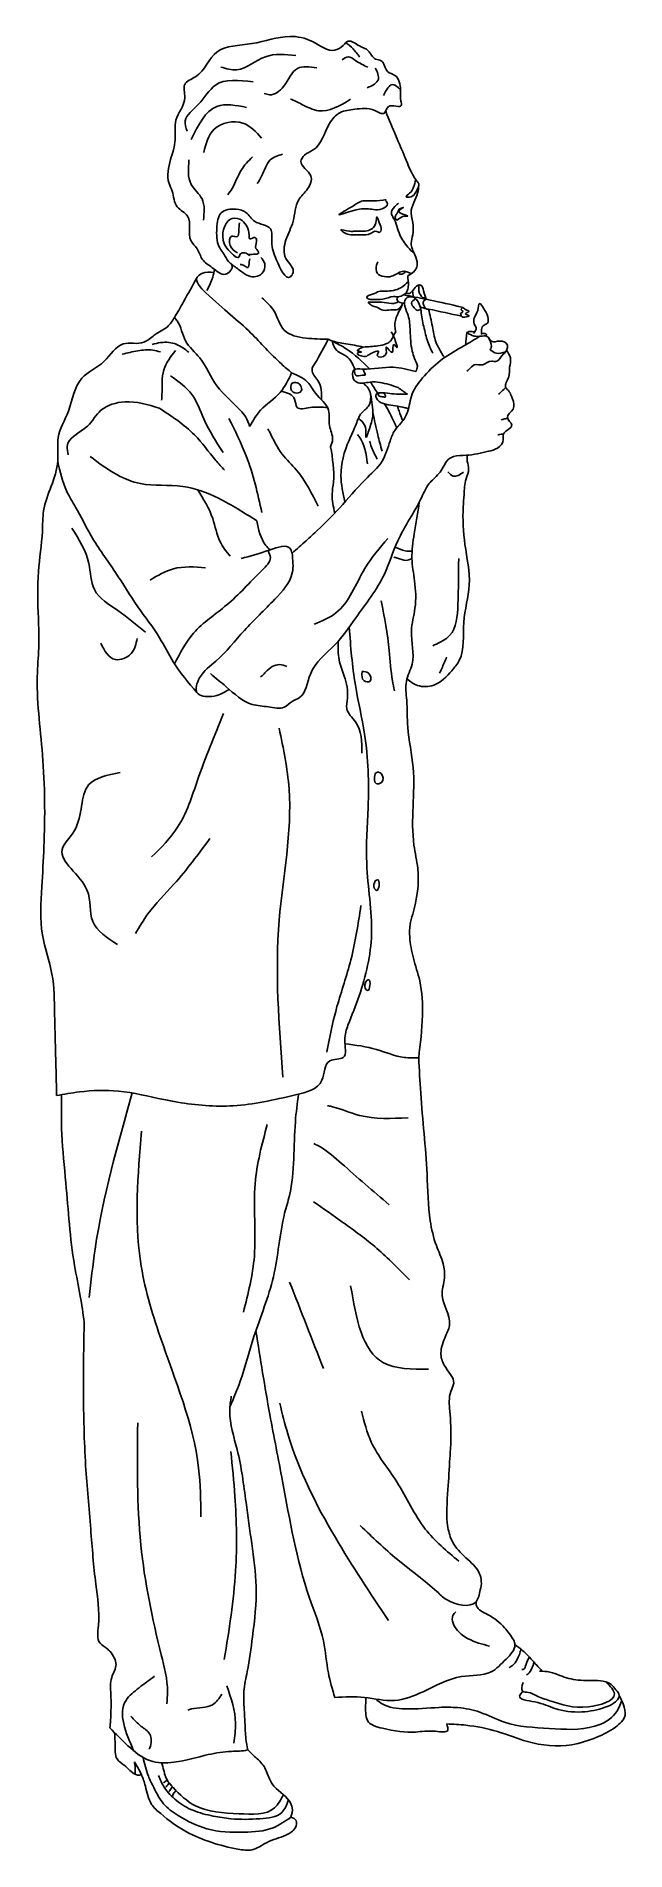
# Model space of a CAD drawing. Header units: metres. Extents: x -205 to 369, y 0 to 1765.
import ezdxf

# ---------------------------------------------------------------- set-up
doc = ezdxf.new("R2010")
doc.units = ezdxf.units.M
doc.layers.add('ceco.net 234', color=7, linetype='Continuous')

msp = doc.modelspace()

# ---------------------------------------------------------------- linework, layer by layer
at = {"layer": 'ceco.net 234', "start_tangent": (-0.224483, -0.974478), "end_tangent": (-0.224483, -0.974478)}
msp.add_spline([(-14.2, 1539.7), (-20.7, 1533.4), (-33.5, 1539.8), (-43.1, 1547.8), (-48.3, 1558.2), (-54.3, 1566.2), (-57.5, 1589.8), (-67.6, 1599), (-72.6, 1614.3), (-75.6, 1621.8), (-74.1, 1645), (-69.6, 1664.2), (-68.9, 1683.3), (-60.3, 1705.4), (-60.3, 1718.1), (-49.8, 1725.6), (-29.1, 1749.6), (5, 1757.8), (41.8, 1764.8), (64.1, 1759.7), (85.7, 1751.3), (93.7, 1755.9), (98.7, 1760.1), (109.7, 1755.5), (118.2, 1750.9), (125.3, 1742.8), (130.8, 1741.2), (137.1, 1730.6), (144.2, 1726.9), (149.6, 1712.8), (150, 1701.9), (150.4, 1697.7), (138, 1696.5), (133.8, 1690.1), (124.5, 1692.7), (105.1, 1693.9), (90.7, 1690.6), (80.6, 1680), (64.6, 1654.3), (56.1, 1649.2), (52.7, 1643.3), (62.4, 1629), (59.1, 1616.4), (50.6, 1605.8), (45.1, 1584.9), (38.2, 1566.8), (38.2, 1548.6), (45.1, 1534.8), (42.5, 1531), (29.1, 1547), (24.3, 1564.7), (23.2, 1577.5), (7.7, 1584.9), (-0.8, 1593.5), (-10.4, 1596.7), (-24.9, 1593), (-29.1, 1578.5), (-26.8, 1560.2), (-21.2, 1551.3), (-16.2, 1544.3), (-15, 1543.4), (-14.2, 1539.7)], degree=3, dxfattribs=at)
at = {"layer": 'ceco.net 234'}
for points in [[(47.7, 1746.1), (18.1, 1745), (-9.7, 1732.4), (-25.3, 1735)], [(109.8, 1744.7), (103.4, 1752.8), (96.5, 1758.7)], [(68.1, 1734.2), (49.3, 1733.7), (35.9, 1716.2), (22.3, 1708), (17, 1709.3)], [(117.7, 1734.9), (105.7, 1741.5), (98.7, 1745), (92.8, 1742.1)], [(117.3, 1714.7), (128.1, 1723.2), (125.1, 1733.9)], [(6.3, 1720.7), (-30.4, 1717.5), (-47.1, 1698.5), (-59.8, 1682.7), (-58, 1672.7)], [(132.9, 1707.3), (142.2, 1718), (149.6, 1712.8)], [(-0.1, 1695.8), (-29, 1696.7), (-53.9, 1664.6)], [(101, 1703.6), (69.9, 1692.5), (53.6, 1698.7), (42.5, 1703.9)], [(14.4, 1665.9), (-3.7, 1680.4), (-31.7, 1674.5), (-41.7, 1651.9)], [(-42.2, 1585.9), (-43.5, 1606.7), (-53.9, 1620.7), (-56.2, 1644.7)], [(5.5, 1647.6), (-5.4, 1634.6), (-14.2, 1616.9), (-18.4, 1610.7)], [(34.7, 1650.2), (22.9, 1644.6), (14.4, 1628.7), (10.2, 1621.6)], [(164.5, 1625.4), (162.3, 1618.1), (158.5, 1612.3), (155.1, 1608.8), (160, 1608.8), (164.5, 1613.3), (167, 1618.5), (167.5, 1621.8)], [(167.5, 1621.7), (166.7, 1614.5), (163.6, 1605.6), (160.1, 1595.6), (161.5, 1583.8), (161.5, 1571.7), (160, 1563.5), (163.5, 1552.4), (165.8, 1543), (164.5, 1538.5), (159, 1533.2), (156.6, 1531.7)], [(135.7, 1606.2), (123.2, 1604.7), (113.1, 1604.7), (102.2, 1599.1), (89.7, 1591.4), (109.6, 1596.7), (123.2, 1596.4), (131.6, 1597), (136.9, 1602), (135.1, 1605.3)], [(126.2, 1587.3), (124.1, 1579.8), (114.1, 1575.3), (105, 1575.3), (100.2, 1575.2), (91.7, 1576.4), (94.6, 1573.9), (101.3, 1571.8), (110.9, 1571.9), (120.5, 1572.9), (125.1, 1575.3), (129.6, 1574.3), (130.9, 1576.6), (128.8, 1583.6), (126.5, 1589), (125.9, 1587.6)], [(147.8, 1602.7), (144.2, 1599.4), (140.7, 1592.5), (142.6, 1588.4), (149, 1571.7), (156.8, 1559.8), (162.8, 1553.6)], [(148.1, 1596.7), (146, 1592.3), (144.4, 1589.3), (145.4, 1586.4), (152, 1589.6), (156.7, 1590), (150.4, 1592.6), (147.9, 1594.6), (152.4, 1598.5), (148.1, 1596.7)], [(2.8, 1551.3), (-2, 1554.3), (-6, 1553.1), (-8, 1549.8), (-12.8, 1552.1), (-22.8, 1566.1), (-22, 1578.6), (-14.3, 1587.6), (-4.5, 1585.6), (0.3, 1579.6), (2.3, 1571.6), (3, 1567.8), (8.3, 1569.1), (9.5, 1565.1), (9, 1558.6), (11.8, 1554.1), (6.3, 1552.8), (1.4, 1552.6)], [(-9.1, 1554.3), (-16.2, 1561.4), (-14.4, 1570.3), (-9.1, 1570), (-7.8, 1575.9), (-7, 1583.5)], [(-31.5, 1538.3), (-33, 1530.6), (-38.8, 1517.6)], [(13.7, 1549.7), (17.5, 1543.5), (14.8, 1534), (2.1, 1531.7), (-5.8, 1536.5), (-14.7, 1543)], [(3, 1548.3), (2.5, 1545.4), (1.1, 1539.9), (-2.3, 1541.7), (-6.3, 1542.9)], [(160.5, 1533.9), (151.4, 1536.2), (145.9, 1533.8), (141, 1531.4), (134, 1531.1), (126.9, 1534.4), (126.4, 1542.3), (127.6, 1545.4)], [(146.9, 1534.4), (151, 1533.5), (154.5, 1536.1)], [(-48.1, 1530.6), (-61.5, 1506.6), (-70.4, 1491.2), (-76.9, 1482.5), (-89.9, 1474.2), (-100.1, 1467.2), (-120.2, 1465.6), (-138.6, 1448.7), (-160.4, 1432.2), (-173.5, 1400.3), (-183.4, 1374.4), (-183.8, 1351.6), (-197.6, 1303.2), (-198.8, 1283), (-202.7, 1244.1), (-202.7, 1198.8), (-202.2, 1173.2), (-203.7, 1146.1), (-198.7, 1065.9), (-197.3, 976.1), (-199.4, 937.5), (-198.7, 890.5), (-189.5, 852.5), (-186.9, 813.8), (-185.6, 762.1), (-185, 734.3)], [(-32, 1535.1), (-43.6, 1534.1), (-48.1, 1530.6), (-39.7, 1515.4), (4.1, 1476.2), (33.7, 1446.1), (43.7, 1437.5)], [(157.3, 1526.2), (149.9, 1520.3), (134.8, 1517), (128.6, 1516.7), (122.5, 1513.9), (116.8, 1510.9), (118, 1509.6), (122.1, 1508.8), (132.5, 1509.2), (142.8, 1511.6), (148.6, 1511.6), (155.2, 1515)], [(156.6, 1531.7), (157.3, 1522.9), (156, 1517.4), (155.2, 1515.1), (158.3, 1514.7)], [(158.3, 1514.7), (161.7, 1517.6), (166.8, 1522.8), (169.1, 1522.9), (172, 1517.3), (174.6, 1509.1)], [(167.4, 1522.9), (168.2, 1514.8), (172.4, 1510.6), (173.9, 1511.1)], [(79.3, 1470.1), (57.7, 1471.3), (36.4, 1479.1), (26.6, 1497.4), (14.7, 1510.5)], [(118.2, 1506.1), (136, 1505.6), (145.2, 1505.5), (147.3, 1506.7)], [(151.1, 1503.7), (147.1, 1499.2), (140.3, 1498.8), (132.8, 1498.3), (127.1, 1501.1), (121.1, 1503.4), (118.2, 1506.1)], [(150.6, 1501.9), (144.3, 1480.5), (145.1, 1477.5)], [(147.3, 1506.7), (146.3, 1508.5), (146.3, 1510.1), (147.6, 1511.4)], [(153.5, 1505.1), (147.8, 1506.5), (147.3, 1506.7)], [(150.6, 1501.9), (151.6, 1505.5)], [(152.8, 1513.3), (174.6, 1509.1)], [(166.2, 1444.3), (161, 1458.7), (159, 1478.5), (157, 1493.4), (154, 1501.5), (154.7, 1509.6), (161.9, 1511.2), (167.1, 1506), (170.3, 1492), (173.6, 1476.7), (178.1, 1462.6), (181.1, 1456.5)], [(164.4, 1509.7), (160.3, 1505.2), (162.8, 1500.8), (165.4, 1498.3), (169.3, 1499)], [(162, 1511.6), (161.3, 1517.1)], [(174.7, 1499.7), (168.7, 1501.7)], [(174.6, 1509.1), (172, 1506.9), (172.4, 1502.9), (175.2, 1499.5), (177, 1499.5)], [(174.6, 1509.1), (204.8, 1502.4), (210.3, 1501.1)], [(208.9, 1492.6), (208.3, 1495.4), (210.5, 1497.1), (208.7, 1498.7), (210.3, 1501.1)], [(210.3, 1501.1), (214.2, 1498.5), (216.2, 1497.6), (212.8, 1494.8), (216.3, 1493), (212.1, 1491.7), (210.3, 1491.7), (208.9, 1492.6)], [(220.5, 1475.8), (223.2, 1481.3), (221.2, 1485.3), (221.5, 1491.3), (224.7, 1498.1), (226.6, 1504.9), (230.3, 1500.3), (234.5, 1491.9), (234.1, 1485.9), (229.9, 1483.2), (228.3, 1478.2), (228.6, 1474.8)], [(177, 1499.5), (208.9, 1492.6)], [(177, 1499.5), (180.6, 1482.6), (184, 1467.7), (191.7, 1453.3)], [(-92, 1465.2), (-75.7, 1467.1), (-62.1, 1461.8), (-56.4, 1457.6)], [(226.9, 1473), (211.3, 1463.7), (190.5, 1451), (172.9, 1434.6), (161, 1416.9), (156.3, 1399.2), (150.4, 1388.8), (144, 1381.3), (139.5, 1371.1), (131.7, 1351.6), (115.1, 1333.4), (90.3, 1305.9), (69, 1284.5), (57.7, 1274), (44.1, 1262.1)], [(79.3, 1470.1), (66.2, 1446.5), (63.5, 1440.5), (69.2, 1430), (72.8, 1411.2)], [(113.3, 1462.6), (96.4, 1465.8), (81.8, 1469), (79.3, 1470.1)], [(119.7, 1441.2), (96.7, 1460.9), (83, 1468.5)], [(105.3, 1440.8), (96.9, 1453.6), (87.7, 1459.1), (83, 1468.5)], [(140.6, 1477.4), (145.2, 1467), (146.2, 1462), (143.2, 1465), (141.4, 1457.4), (135.8, 1462.5), (135.1, 1455.1), (127, 1454.4), (128.3, 1457.9), (119.4, 1455.4), (113.8, 1453.4), (107.8, 1456.7), (111.6, 1457.9), (108, 1458.7), (113.3, 1462.6)], [(113.3, 1462.6), (127.6, 1463.8), (136.1, 1465.9), (140.2, 1468.7), (142.7, 1473.4), (145.1, 1477.5)], [(213, 1464.6), (214.1, 1476.6)], [(214.1, 1476.6), (216.2, 1477.8)], [(214.1, 1476.6), (221.2, 1473.3), (226.9, 1473)], [(226.9, 1473), (234.4, 1472.4), (238.1, 1468.2), (246.3, 1468.4), (253.3, 1465.1), (253.7, 1463), (252.7, 1459.2), (248.4, 1454.3), (242.3, 1448.4), (238.2, 1448.9), (229.6, 1445.4), (221.3, 1445.2), (216.1, 1440.6), (214.2, 1439)], [(216.2, 1477.8), (222.2, 1477.3)], [(228.5, 1475.8), (232.9, 1475), (233.5, 1474.3), (231.4, 1473.4)], [(-84, 1457.9), (-91.3, 1459.5), (-105.9, 1458.9), (-121.1, 1455.6)], [(-69.3, 1459.3), (-80.6, 1440.4), (-82.5, 1416.2), (-82.8, 1410.8)], [(-35.4, 1144.8), (-20.1, 1132.1), (5.3, 1114.9), (21.2, 1112.4), (36.4, 1112.1), (44.1, 1117.8), (51.1, 1121.3), (61.9, 1144.4), (85.7, 1172.7), (106.1, 1199), (133.9, 1241.6), (146.9, 1273.9), (170.2, 1316.4), (178.4, 1330.9), (183.1, 1335.4), (192.1, 1347.3), (194.2, 1351.2), (201.1, 1356), (213.4, 1357.3), (235.3, 1361.1), (243.9, 1364.2), (249.6, 1372.5), (249.8, 1377.9), (257.8, 1386.6), (253.6, 1394.1), (259.1, 1402.2), (258.7, 1412.1), (257.3, 1415.5), (254.6, 1420.2), (251.9, 1423.4), (254.9, 1433.5), (255.8, 1442.9), (256.6, 1452.1), (252.7, 1459.2)], [(236.8, 1459.9), (243, 1456.5), (251.8, 1457.9)], [(-23, 1359.8), (-41.7, 1392.6), (-53.4, 1416.4), (-74.1, 1434.5)], [(43.7, 1437.5), (32.6, 1418.4), (13.4, 1401), (2.8, 1385.2)], [(43.7, 1437.5), (59.2, 1428.4), (67, 1417.6), (79.6, 1401.1), (80.5, 1386.1), (83.6, 1372.6), (81.6, 1365.5)], [(164.5, 1438.8), (142.4, 1442.9), (112.3, 1441.2), (104.3, 1440.1), (104, 1431.3), (107, 1428.4), (120, 1428.4), (138.7, 1426), (147.3, 1423.2)], [(104.8, 1440.5), (106.1, 1435.1), (112.7, 1435.1), (115.5, 1435.6), (114.9, 1437.2), (113.3, 1441.1)], [(166.2, 1444.3), (165.5, 1441.3), (164.5, 1438.8)], [(33.6, 1419.7), (46.6, 1411.7), (49, 1403.9), (61.7, 1403.6), (78.6, 1403.7)], [(49.2, 1427.9), (44, 1427.2), (43.6, 1420.4), (46.7, 1418), (53.1, 1419.8), (52.3, 1425.2), (49.2, 1427.9)], [(95.6, 1311.9), (91.6, 1337.4), (99.5, 1371.7), (105.7, 1385.8), (111.9, 1398.5), (119.1, 1406.1), (120.5, 1417.1)], [(120.5, 1417.1), (122.7, 1396.9), (119.3, 1382.9), (115.9, 1375), (115.9, 1377.5), (114.8, 1386.3), (108.6, 1393.4)], [(120.5, 1417.1), (118.1, 1422.5), (113.4, 1427.4)], [(127.3, 1417.7), (120.4, 1428.4)], [(129.4, 1418), (128, 1415.9), (128.6, 1415.1), (131.8, 1414.2), (135.2, 1414.3), (134.7, 1415.7), (133.4, 1418)], [(156.3, 1416.7), (147.3, 1423.2)], [(252, 1423.3), (247.9, 1419.2), (245.1, 1416.6)], [(-85.2, 1403.2), (-118.7, 1409.2), (-141.8, 1401), (-155, 1385.7), (-174.7, 1365.9), (-173.6, 1357.7)], [(-85.2, 1403.2), (-50.8, 1377), (-30.1, 1352.3), (-21.5, 1342.7)], [(131.6, 1361.3), (127.5, 1377.3), (122.7, 1398.8)], [(146, 1383.8), (141.3, 1394.1), (134.1, 1407.2)], [(152, 1390.8), (148.2, 1400.4), (146.7, 1405)], [(14.8, 1301.5), (-0.5, 1356.6), (-17.5, 1393.2)], [(69.5, 1307.7), (48.4, 1342.7), (34.5, 1358.4), (22, 1380.3), (20.6, 1383)], [(117.4, 1348.8), (109.2, 1375.7), (107.8, 1377.4)], [(249.7, 1377.7), (245.3, 1377.4), (244.4, 1377.1)], [(253.8, 1393.3), (250.7, 1392.6), (247.6, 1391.7)], [(81.6, 1365.5), (84.3, 1331.1), (83.1, 1319.6), (85.7, 1301)], [(127, 1353.4), (121.4, 1365.2), (119.5, 1371)], [(-48.5, 1126.4), (-71.5, 1156.2), (-84.8, 1179.7), (-106, 1209.9), (-127.7, 1243.3), (-151.4, 1278.9), (-166.5, 1306.9), (-175.2, 1322.5), (-183.8, 1351.3)], [(9.7, 1293.5), (-27.6, 1315.5), (-62.2, 1327), (-103.4, 1329.7), (-126.4, 1338.5), (-152.2, 1356)], [(155.9, 1139.7), (166, 1133.4), (182.1, 1133.7), (199.5, 1147.6), (206.8, 1157.7), (211.1, 1194.7), (216.5, 1231.3), (212.3, 1270.5), (210.6, 1307.2), (211.4, 1318.9), (213.4, 1334.2), (215.9, 1344), (214.6, 1351.3), (214.3, 1357.3)], [(211, 1340.9), (200.8, 1337), (195.8, 1341.2)], [(-47.9, 1323.8), (-33.1, 1295.7), (-26, 1273.2), (-16.1, 1259)], [(167.3, 771), (171, 812.2), (168.3, 845.9), (162.1, 868), (158.6, 888.6), (158.9, 900.6), (161.5, 910.6), (166.4, 955.2), (162.7, 977.9), (161.9, 1053.4), (156.6, 1092.8), (155.6, 1119.1), (155.3, 1137.3), (160.9, 1154), (160.2, 1186.1), (163.7, 1208.5), (163.3, 1235), (160.7, 1256.9), (163, 1280.8), (167.9, 1311.7)], [(-98.6, 1185.1), (-125.5, 1206.1), (-148.2, 1226.6), (-153.6, 1252), (-170.3, 1286.4)], [(44.1, 1262.1), (42.2, 1266.5), (22.8, 1265.2), (-5.4, 1256.8)], [(137.2, 1276.4), (115, 1247.2), (86.7, 1203.8), (65.5, 1192.9)], [(-70.2, 1154.2), (-51.7, 1184.2), (-19.5, 1211.6), (15.1, 1245.6), (23, 1257.8), (20.7, 1264.5)], [(-17, 1129.4), (-34, 1122.6), (-48.4, 1126.4), (-45.8, 1140.7), (-29.9, 1157), (-2.2, 1186.9), (27.3, 1217.1), (44.3, 1242.8), (44.1, 1262.1)], [(160.8, 1256.6), (154.9, 1255), (146.6, 1257.2), (143.1, 1258)], [(144.3, 1268), (154.2, 1264.3), (160.9, 1263.9)], [(206.2, 1256.9), (205.4, 1211.9), (197.4, 1181.8), (188.1, 1175.4), (180.9, 1171.8)], [(-40, 1247.8), (-71.4, 1246.8), (-93.8, 1235.9)], [(130.9, 1215.6), (138.6, 1167.2), (141.8, 1137.8), (143.8, 1128.2)], [(99.7, 1190), (105.7, 1133.6), (114.7, 1086), (118.1, 1014.7), (116.7, 960), (121.4, 891.2), (109.3, 831.3), (98.5, 802.9)], [(-106.6, 1179.1), (-112.5, 1164.3), (-127.8, 1158.5), (-142.1, 1174.4)], [(89.1, 1176.4), (89.9, 1158.1), (94.8, 1142.3), (98, 1120.8), (97.3, 1110.6), (105.7, 1098), (112.1, 1067.4)], [(39, 1151.9), (32, 1153.6), (18.5, 1146.5), (15.4, 1143.1), (13.4, 1141.8)], [(194.5, 1160.9), (189.7, 1149.7), (187.7, 1145.3)], [(112.4, 1146.8), (114.2, 1137.7), (120, 1137.5), (118.1, 1145.5), (112.4, 1146.8)], [(-22.6, 1106), (-47.9, 1041), (-67.2, 995.3), (-92.5, 966.4)], [(35.2, 752.1), (31.6, 905), (41.2, 1032.6), (31.6, 1091.6)], [(-123.2, 1048.6), (-153.8, 1036.5), (-167.5, 992.2), (-179.6, 973.7), (-155.4, 934.3), (-149.8, 903.7), (-125.6, 881.1)], [(124.9, 1047.3), (126, 1037.8), (131.1, 1038.9), (130.8, 1047.5), (127.1, 1048.9), (124.9, 1047.3)], [(-35.9, 984.4), (-70.8, 939.9), (-96.1, 911), (-108.2, 891.8)], [(125, 943.2), (124.1, 936), (126.3, 933.9), (128.7, 938.8), (127.4, 944.3), (125, 943.2)], [(111.1, 919.1), (101.3, 866.3), (87.8, 820.8), (79.2, 783.4), (78, 776.6)], [(116.2, 845.7), (115.3, 838.6), (117.5, 836.5), (119.9, 841.3), (118.6, 846.9), (116.2, 845.7)], [(-185, 734.3), (-162.8, 737.8), (-124.8, 738.6), (-80.5, 730.3), (-67.3, 727.8), (-13.1, 724.3), (47.6, 735), (73.1, 749.1), (80.8, 768), (93.9, 771.4), (95.4, 788.3), (98.5, 802.9)], [(95.6, 784.7), (126.2, 779.1), (153.1, 771.4), (167.3, 771)], [(-180.3, 735.1), (-179.9, 696.6), (-176, 649.3), (-167.5, 568.9), (-161.9, 539), (-158.2, 513.9)], [(-111.3, 736.8), (-147.5, 584.9), (-153.2, 537.8)], [(-16.3, 431.3), (-6.3, 456.3), (7, 499.7), (26, 557.9), (36.9, 619.8), (41.5, 636.9), (47.3, 708.8), (50.4, 735.6)], [(156.9, 712.7), (109.6, 715), (82.4, 723.6), (78.5, 724.4)], [(-102.3, 699.5), (-103.4, 573), (-84.2, 499.5), (-46.8, 371.8), (-44.6, 324.3)], [(-3.2, 523.5), (7.4, 577.9), (8.1, 648.5), (20, 706)], [(138.5, 628), (92.1, 668.3), (72, 684), (65.2, 687.7)], [(158.4, 554.9), (126.5, 585.6), (93.5, 610.9), (65.1, 631)], [(74.6, 468.8), (41.7, 552.8)], [(101.1, 549.2), (133.1, 474.3), (176.9, 467.9)], [(-158.2, 513.9), (-158.3, 410.2), (-156.7, 374), (-151.8, 312.4), (-146.8, 258.9), (-144.3, 218.7), (-142.7, 201.4), (-136, 196.2), (-132.8, 193.2)], [(8.9, 505.4), (22.5, 423.8), (34.8, 359), (60.9, 246.1), (74.6, 203.6), (79.4, 172.6), (85.8, 148.6)], [(1.1, 97.6), (-0.8, 108.4), (-1.7, 124.1), (-2.4, 136.9), (-2.7, 154.6), (0.5, 173.8), (5.6, 207.6), (9.2, 256.6), (4.9, 298.3), (-0.7, 338.3), (-9.3, 389.8), (-16.5, 427.1), (-15, 441.9)], [(138, 223.4), (86.2, 304.1), (40, 405.1), (32.1, 434.9)], [(206.3, 281.2), (173.7, 312.5), (146, 358.5), (121.2, 397.1), (111.7, 427.3)], [(-106.1, 415.7), (-103, 297.1), (-83.2, 190.2), (-77.1, 153.9), (-77.8, 142.5)], [(-21.8, 185.6), (-10.8, 271.8), (-11.5, 344.3), (-15.5, 388)], [(110.5, 315.8), (146.6, 282.9), (185, 251.6), (194.4, 243.8), (223.1, 241.8), (227.2, 253.5)], [(236.3, 198.5), (215.5, 205.7), (205.1, 213.8), (200.6, 228.3), (203.3, 231.9)], [(85.8, 148.6), (114.6, 148.6), (143.6, 145.7), (171.5, 154.2), (209, 168.9), (237.7, 173.6), (252.4, 186), (260.9, 199.9), (259.8, 204.5)], [(267, 195.5), (263, 185.4), (258.5, 179.8), (255.3, 177.6)], [(287.5, 174.2), (278.9, 183.5), (268.4, 194.3), (260.9, 200)], [(274.9, 187.9), (271.8, 181), (268.8, 175.8), (267.5, 175.8)], [(279.5, 182.9), (277.5, 177), (273.5, 171.4), (272.2, 170.7)], [(-89.8, 169.2), (-104.8, 158), (-117.4, 145.8), (-110, 96.8)], [(-19.3, 159.8), (-10.9, 123.5), (-12.6, 104.3)], [(350, 163.5), (357.7, 152.1), (332.4, 139.5), (295, 145.4), (281.6, 150.4), (274.1, 153.5), (268.6, 154.6), (268.8, 163.2)], [(359.1, 156.1), (354.1, 161.5), (344.1, 164.8), (322.3, 165.5), (304.6, 170), (294.9, 173.3), (284.8, 174.3)], [(-24.1, 151.7), (-33.2, 141.6), (-53.8, 137.4), (-57.3, 136.4)], [(116.1, 148.4), (115.8, 133.6), (117.4, 126.3), (132.1, 118.6), (164.2, 115), (183.7, 115.7), (195.5, 116.8), (194.6, 122.9)], [(187.2, 139), (154, 137.6), (131.9, 142.3), (125.5, 147.1)], [(364.8, 145.7), (358.8, 133.2), (338.8, 120.7), (294.3, 118.5), (250.9, 124.5), (226.8, 134.3), (205.5, 138.7), (187.2, 139)], [(194.6, 122.9), (213.3, 121.6), (243.9, 115.5), (273, 105.8), (316.2, 102.6), (340.7, 110), (358.7, 119.7), (368.1, 131.3), (366.5, 141.6), (363.2, 149), (362.4, 150.5)], [(359.1, 156.1), (362.4, 150.6), (356.6, 142.8), (348.8, 139.1), (325.9, 134.5), (299.9, 137.9), (280.2, 144.3), (265.5, 150.2), (268.6, 154.6)], [(-112.8, 130.4), (-102.6, 120.5), (-94.4, 113), (-94.4, 99.7), (-95.1, 98.4)], [(-128.5, 114.4), (-128, 102), (-128, 95.4)], [(-128, 95.4), (-126.2, 88.8), (-119.2, 82.7), (-107.8, 73.5), (-106.3, 73), (-102.5, 73.7)], [(43, 32.1), (25.8, 21.9), (-2.6, 17.5), (-38.7, 20.9), (-66.8, 33.9), (-80.9, 45.2), (-90.4, 60.9), (-95.7, 72.2), (-100.9, 90.3)], [(43, 32.1), (44.3, 41.2), (41.6, 47.6), (24.7, 64.5), (22.1, 69.4), (16.8, 81.4), (7.7, 91.3), (1.1, 97.6)], [(-109.3, 86.1), (-102.5, 73.7), (-98.6, 62.4), (-92.5, 44.6), (-83.7, 35.6), (-58.5, 17.8), (-34.6, 7.7), (-8.5, 1), (5.3, 0.5), (19.3, 7.3), (38.1, 14.7), (47.3, 22), (48.1, 28.9), (43, 32.1)], [(-108.4, 73.7), (-108.5, 80), (-109.3, 86.1)], [(-86, 72.6), (-80.2, 61.2), (-68.3, 48.3), (-52.4, 38.8), (-32.5, 33.2), (-15.5, 30.6), (12.9, 30.6), (34.1, 36.6), (40.6, 49.1)], [(35.7, 54.1), (27.1, 41.2), (-7.5, 35.5), (-50, 43.3), (-71.7, 61.1), (-79.5, 72.9), (-80.7, 77.7), (-82.9, 85.1)], [(-77.4, 68.3), (-81, 65.6)], [(-75.4, 65.4), (-78.4, 61.8), (-78.7, 61.5)], [(-72.2, 61.7), (-74.8, 58.2), (-75.3, 57.2)], [(-68.5, 57.8), (-71.4, 55), (-72.2, 52.9)]]:
    msp.add_spline(points, degree=3, dxfattribs=at)
for points, knots in [([(135.2, 1692), (138.5, 1683.8), (144.5, 1668.8), (154.6, 1646.6), (160.5, 1630.2), (166.6, 1622.7), (167.5, 1621.7)], [0, 0, 0, 0, 0.01675322, 0.03062281, 0.04671844, 0.04913118, 0.04913118, 0.04913118, 0.04913118]), ([(2.8, 1385.2), (1, 1392.6), (-9.1, 1405.7), (-31.4, 1422.7), (-41.5, 1450.7), (-61.9, 1466.9), (-63.9, 1483.8), (-69.4, 1490.2), (-70.4, 1491.2)], [0, 0, 0, 0, 17.045733, 49.662555, 81.54017, 103.249254, 124.263388, 128.455255, 128.455255, 128.455255, 128.455255]), ([(236.8, 1459.9), (237.5, 1461), (239, 1464.8), (236.7, 1468.9), (235.1, 1471.7)], [0.003181704, 0.003181704, 0.003181704, 0.003181704, 0.005629316, 0.011274198, 0.011274198, 0.011274198, 0.011274198]), ([(156.3, 1416.7), (153.5, 1416.7), (147.8, 1416.6), (138.7, 1417.2), (132, 1418.4), (124.5, 1417.4), (127.2, 1408.9), (138.6, 1405.9), (149.1, 1405), (156.3, 1402.9), (157.4, 1402.5)], [0, 0, 0, 0, 8.441411, 17.176995, 26.888477, 30.347807, 36.098256, 45.384295, 64.519159, 67.89691, 67.89691, 67.89691, 67.89691]), ([(9.7, 1293.5), (11.5, 1284.9), (13.8, 1274.2), (21.2, 1266.5), (22.8, 1265.2)], [0, 0, 0, 0, 25.444004, 31.596019, 31.596019, 31.596019, 31.596019]), ([(227.2, 253.5), (229, 258.4), (227.8, 272.1), (212.9, 284.4), (199.8, 297.6), (193.2, 321.3), (195.9, 348.9), (197.3, 376.9), (199.1, 402.3), (198.2, 423.9), (196, 443), (204.7, 458), (191.6, 469.1), (187.4, 485.4), (192.6, 498.8), (201.4, 516.9), (186.4, 535.8), (193.4, 555.6), (191.5, 572.6), (183, 589.9), (176.4, 619.2), (175.9, 669.1), (169.7, 721.8), (167.9, 759.6), (167.3, 771)], [65.851655, 65.851655, 65.851655, 65.851655, 81.922702, 101.856493, 121.98798, 136.72012, 173.697769, 204.197046, 221.288678, 249.901804, 269.296807, 277.613198, 297.424747, 309.845435, 326.983768, 339.164981, 367.707956, 385.425522, 399.114808, 418.018926, 442.701143, 488.305802, 567.45028, 601.778244, 601.778244, 601.778244, 601.778244]), ([(259.8, 204.5), (256.9, 208.7), (250.1, 218.7), (237.5, 228.4), (223.6, 234.4), (223, 240.4), (223.1, 241.8)], [0, 0, 0, 0, 14.880424, 35.831511, 49.476208, 53.705692, 53.705692, 53.705692, 53.705692]), ([(-132.8, 193.2), (-129.9, 189.1), (-124.2, 180.9), (-133.4, 167.4), (-131.7, 148.7), (-132, 132.4), (-132.9, 121.4), (-133.1, 119)], [0, 0, 0, 0, 13.587044, 27.213962, 42.950391, 69.048024, 76.185003, 76.185003, 76.185003, 76.185003]), ([(-133.1, 119), (-127.4, 113.2), (-115.7, 101.3), (-96, 84.7), (-66.7, 84.6), (-41.3, 92.8), (-17.4, 96.7), (-4.2, 96.2), (1, 97.6), (1.1, 97.6)], [0, 0, 0, 0, 24.677061, 50.36394, 73.900136, 108.159685, 130.904153, 146.397438, 146.97841, 146.97841, 146.97841, 146.97841])]:
    msp.add_open_spline(points, degree=3, knots=knots, dxfattribs=at)

doc.saveas('drawing.dxf')
